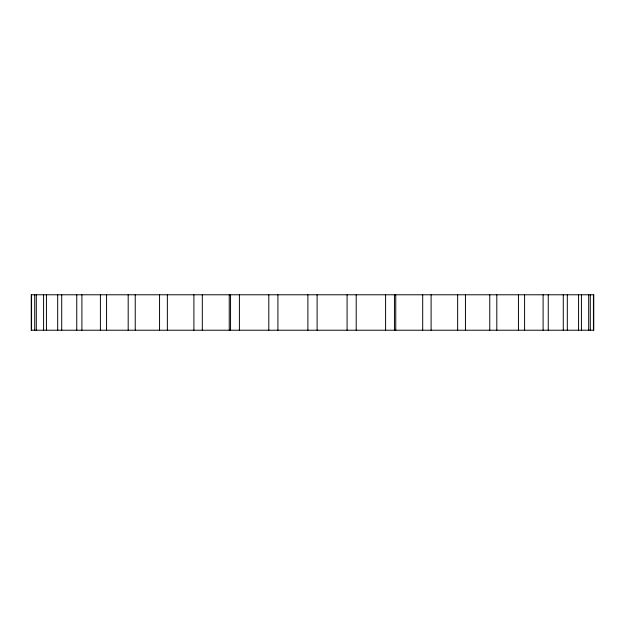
<?xml version="1.0" encoding="UTF-8"?>
<svg xmlns="http://www.w3.org/2000/svg" width="625" height="625" viewBox="0 0 625 625"><rect width="100%" height="100%" fill="white"/><g stroke="black" fill="none" stroke-linecap="round" stroke-linejoin="round"><path stroke-width="0.94" d="M593.43 294.781L593.43 330.219M590.289 294.781L590.289 330.219M588.688 294.781L588.688 330.219M581.414 294.781L581.414 330.219M578.57 294.781L578.57 330.219M567.312 294.781L567.312 330.219M563.281 294.781L563.281 330.219M548.25 294.781L548.25 330.219M543.102 294.781L543.102 330.219M524.594 294.781L524.594 330.219M518.438 294.781L518.438 330.219M496.812 294.781L496.812 330.219M489.766 294.781L489.766 330.219M465.445 294.781L465.445 330.219M457.641 294.781L457.641 330.219M431.102 294.781L431.102 330.219M422.695 294.781L422.695 330.219M395.758 294.781L395.758 330.219M394.445 294.781L394.445 330.219M385.602 294.781L385.602 330.219M356.203 294.781L356.203 330.219M347.086 294.781L347.086 330.219M317.102 294.781L317.102 330.219M307.898 294.781L307.898 330.219M277.914 294.781L277.914 330.219M268.797 294.781L268.797 330.219M239.398 294.781L239.398 330.219M230.555 294.781L230.555 330.219M229.242 294.781L229.242 330.219M202.305 294.781L202.305 330.219M193.898 294.781L193.898 330.219M167.359 294.781L167.359 330.219M159.555 294.781L159.555 330.219M135.234 294.781L135.234 330.219M128.188 294.781L128.188 330.219M106.562 294.781L106.562 330.219M100.406 294.781L100.406 330.219M81.898 294.781L81.898 330.219M76.75 294.781L76.75 330.219M61.719 294.781L61.719 330.219M57.688 294.781L57.688 330.219M46.43 294.781L46.43 330.219M43.586 294.781L43.586 330.219M36.312 294.781L36.312 330.219M34.711 294.781L34.711 330.219M31.57 294.781L31.57 330.219M593.75 294.781L31.25 294.781L31.25 330.219L593.75 330.219L593.75 294.781"/></g></svg>
